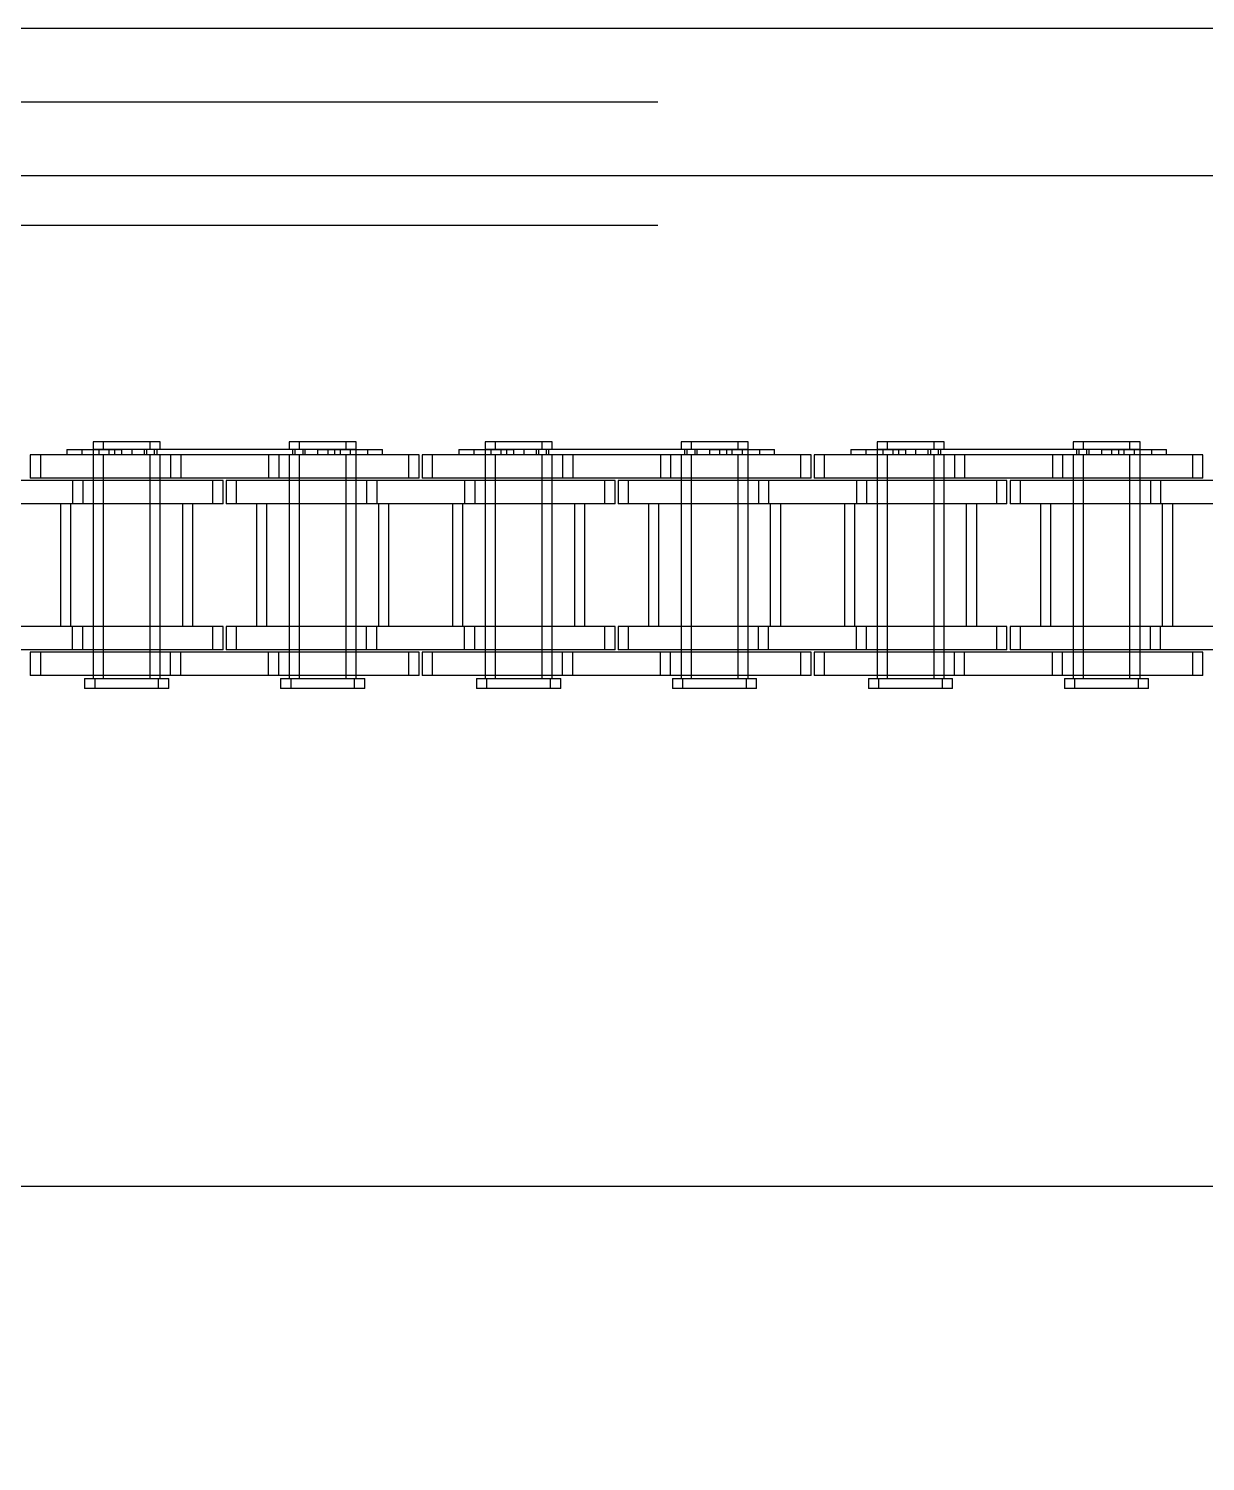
# Model space of a CAD drawing. Header units: metres. Extents: x 0 to 21025, y 0 to 14850.
# Drawn here: x 4713.9 to 4790.2, y 9243.3 to 9336.1 of the extents above; entities that cross this region are included whole.
import ezdxf

# ---------------------------------------------------------------- set-up
doc = ezdxf.new("R2010")
doc.units = ezdxf.units.M
doc.header["$LTSCALE"] = 25
doc.linetypes.add('HIDDEN2', pattern=[4.7625, 3.175, -1.5875])
for name, color, linetype in [('SL1', 8, 'Continuous'), ('SL4', 4, 'Continuous'), ('ST1', 7, 'HIDDEN2')]:
    doc.layers.add(name, color=color, linetype=linetype)

msp = doc.modelspace()

# ---------------------------------------------------------------- linework, layer by layer
at = {"layer": 'SL1'}
msp.add_arc((6679.759, 8813.884), 1916, 166.500502, 170.757506, dxfattribs=at)
at = {"layer": 'SL4'}
for p, q in [((4873.736, 9336.149), (3548.761, 9336.149)), ((3548.761, 9326.624), (4873.736, 9326.624)), ((3548.761, 9261.149), (4873.736, 9261.149))]:
    msp.add_line(p, q, dxfattribs=at)
at = {"layer": 'ST1'}
for p, q in [((4873.736, 9331.386), (3548.761, 9331.386)), ((3548.761, 9326.624), (4873.736, 9326.624)), ((4873.736, 9323.386), (3548.761, 9323.386)), ((4716.383, 9308.873), (4719.935, 9308.873)), ((4716.383, 9308.873), (4716.383, 9308.541)), ((4717.359, 9308.873), (4717.359, 9308.541)), ((4721.78, 9309.384), (4718.09, 9309.384)), ((4718.09, 9309.384), (4718.09, 9308.91)), ((4718.09, 9308.91), (4721.78, 9308.91)), ((4718.09, 9308.873), (4718.09, 9307.021)), ((4718.459, 9308.91), (4718.459, 9308.541)), ((4718.745, 9309.384), (4718.745, 9308.91)), ((4719.114, 9308.91), (4719.114, 9308.541)), ((4719.483, 9308.873), (4719.483, 9308.541)), ((4719.935, 9308.873), (4719.935, 9308.541)), ((4732.635, 9308.873), (4719.935, 9308.873)), ((4720.59, 9308.873), (4720.59, 9308.541)), ((4721.411, 9308.541), (4721.411, 9308.91)), ((4721.554, 9308.873), (4721.554, 9308.541)), ((4722.435, 9309.384), (4721.78, 9309.384)), ((4721.78, 9308.91), (4721.78, 9309.384)), ((4721.78, 9308.91), (4722.435, 9308.91)), ((4722.066, 9308.541), (4722.066, 9308.91)), ((4722.209, 9308.873), (4722.209, 9308.541)), ((4722.435, 9308.91), (4722.435, 9309.384)), ((4734.48, 9309.384), (4730.79, 9309.384)), ((4730.79, 9309.384), (4730.79, 9308.91)), ((4730.79, 9308.91), (4734.48, 9308.91)), ((4731.016, 9308.873), (4731.016, 9308.541)), ((4731.159, 9308.91), (4731.159, 9308.541)), ((4731.445, 9309.384), (4731.445, 9308.91)), ((4731.671, 9308.873), (4731.671, 9308.541)), ((4731.814, 9308.91), (4731.814, 9308.541)), ((4732.635, 9308.873), (4732.635, 9308.541)), ((4732.635, 9308.873), (4735.865, 9308.873)), ((4733.29, 9308.873), (4733.29, 9308.541)), ((4733.742, 9308.873), (4733.742, 9308.541)), ((4734.111, 9308.541), (4734.111, 9308.91)), ((4735.135, 9309.384), (4734.48, 9309.384)), ((4734.48, 9308.91), (4734.48, 9309.384)), ((4734.48, 9308.91), (4735.135, 9308.91)), ((4734.766, 9308.541), (4734.766, 9308.91)), ((4735.135, 9308.91), (4735.135, 9309.384)), ((4735.135, 9307.021), (4735.135, 9308.873)), ((4735.865, 9308.873), (4735.865, 9308.541)), ((4735.865, 9308.873), (4736.842, 9308.873)), ((4736.842, 9308.541), (4736.842, 9308.873)), ((4741.783, 9308.873), (4745.335, 9308.873)), ((4741.783, 9308.873), (4741.783, 9308.541)), ((4742.759, 9308.873), (4742.759, 9308.541)), ((4747.18, 9309.384), (4743.49, 9309.384)), ((4743.49, 9309.384), (4743.49, 9308.91)), ((4743.49, 9308.91), (4747.18, 9308.91)), ((4743.49, 9308.873), (4743.49, 9307.021)), ((4743.859, 9308.91), (4743.859, 9308.541)), ((4744.145, 9309.384), (4744.145, 9308.91)), ((4744.514, 9308.91), (4744.514, 9308.541)), ((4744.883, 9308.873), (4744.883, 9308.541)), ((4745.335, 9308.873), (4745.335, 9308.541)), ((4758.035, 9308.873), (4745.335, 9308.873)), ((4745.99, 9308.873), (4745.99, 9308.541)), ((4746.811, 9308.541), (4746.811, 9308.91)), ((4746.954, 9308.873), (4746.954, 9308.541)), ((4747.835, 9309.384), (4747.18, 9309.384)), ((4747.18, 9308.91), (4747.18, 9309.384)), ((4747.18, 9308.91), (4747.835, 9308.91)), ((4747.466, 9308.541), (4747.466, 9308.91)), ((4747.609, 9308.873), (4747.609, 9308.541)), ((4747.835, 9308.91), (4747.835, 9309.384)), ((4759.88, 9309.384), (4756.19, 9309.384)), ((4756.19, 9309.384), (4756.19, 9308.91)), ((4756.19, 9308.91), (4759.88, 9308.91)), ((4756.416, 9308.873), (4756.416, 9308.541)), ((4756.559, 9308.91), (4756.559, 9308.541)), ((4756.845, 9309.384), (4756.845, 9308.91)), ((4757.071, 9308.873), (4757.071, 9308.541)), ((4757.214, 9308.91), (4757.214, 9308.541)), ((4758.035, 9308.873), (4758.035, 9308.541)), ((4758.035, 9308.873), (4761.265, 9308.873)), ((4758.69, 9308.873), (4758.69, 9308.541)), ((4759.142, 9308.873), (4759.142, 9308.541)), ((4759.511, 9308.541), (4759.511, 9308.91)), ((4760.535, 9309.384), (4759.88, 9309.384)), ((4759.88, 9308.91), (4759.88, 9309.384)), ((4759.88, 9308.91), (4760.535, 9308.91)), ((4760.166, 9308.541), (4760.166, 9308.91)), ((4760.535, 9308.91), (4760.535, 9309.384)), ((4760.535, 9307.021), (4760.535, 9308.873)), ((4761.265, 9308.873), (4761.265, 9308.541)), ((4761.265, 9308.873), (4762.242, 9308.873)), ((4762.242, 9308.541), (4762.242, 9308.873)), ((4767.183, 9308.873), (4770.735, 9308.873)), ((4767.183, 9308.873), (4767.183, 9308.541)), ((4768.159, 9308.873), (4768.159, 9308.541)), ((4772.58, 9309.384), (4768.89, 9309.384)), ((4768.89, 9309.384), (4768.89, 9308.91)), ((4768.89, 9308.91), (4772.58, 9308.91)), ((4768.89, 9308.873), (4768.89, 9307.021)), ((4769.259, 9308.91), (4769.259, 9308.541)), ((4769.545, 9309.384), (4769.545, 9308.91)), ((4769.914, 9308.91), (4769.914, 9308.541)), ((4770.283, 9308.873), (4770.283, 9308.541)), ((4770.735, 9308.873), (4770.735, 9308.541)), ((4783.435, 9308.873), (4770.735, 9308.873)), ((4771.39, 9308.873), (4771.39, 9308.541)), ((4772.211, 9308.541), (4772.211, 9308.91)), ((4772.354, 9308.873), (4772.354, 9308.541)), ((4773.235, 9309.384), (4772.58, 9309.384)), ((4772.58, 9308.91), (4772.58, 9309.384)), ((4772.58, 9308.91), (4773.235, 9308.91)), ((4772.866, 9308.541), (4772.866, 9308.91)), ((4773.009, 9308.873), (4773.009, 9308.541)), ((4773.235, 9308.91), (4773.235, 9309.384)), ((4785.28, 9309.384), (4781.59, 9309.384)), ((4781.59, 9309.384), (4781.59, 9308.91)), ((4781.59, 9308.91), (4785.28, 9308.91)), ((4781.816, 9308.873), (4781.816, 9308.541)), ((4781.959, 9308.91), (4781.959, 9308.541)), ((4782.245, 9309.384), (4782.245, 9308.91)), ((4782.471, 9308.873), (4782.471, 9308.541)), ((4782.614, 9308.91), (4782.614, 9308.541)), ((4783.435, 9308.873), (4783.435, 9308.541)), ((4783.435, 9308.873), (4786.665, 9308.873)), ((4784.09, 9308.873), (4784.09, 9308.541)), ((4784.542, 9308.873), (4784.542, 9308.541)), ((4784.911, 9308.541), (4784.911, 9308.91)), ((4785.935, 9309.384), (4785.28, 9309.384)), ((4785.28, 9308.91), (4785.28, 9309.384)), ((4785.28, 9308.91), (4785.935, 9308.91)), ((4785.566, 9308.541), (4785.566, 9308.91)), ((4785.935, 9308.91), (4785.935, 9309.384)), ((4785.935, 9307.021), (4785.935, 9308.873)), ((4786.665, 9308.873), (4786.665, 9308.541)), ((4786.665, 9308.873), (4787.642, 9308.873)), ((4787.642, 9308.541), (4787.642, 9308.873)), ((4723.11, 9308.541), (4714.015, 9308.541)), ((4714.015, 9308.541), (4714.015, 9307.021)), ((4714.67, 9308.541), (4714.67, 9307.021)), ((4718.09, 9308.541), (4718.09, 9294.042)), ((4718.745, 9308.541), (4718.745, 9307.021)), ((4718.745, 9308.541), (4718.745, 9294.042)), ((4721.78, 9307.021), (4721.78, 9308.541)), ((4721.78, 9294.042), (4721.78, 9308.541)), ((4722.435, 9307.021), (4722.435, 9308.541)), ((4722.435, 9294.042), (4722.435, 9308.541)), ((4723.11, 9308.541), (4723.11, 9307.021)), ((4729.46, 9308.541), (4723.11, 9308.541)), ((4723.765, 9308.541), (4723.765, 9307.021)), ((4729.46, 9308.541), (4729.46, 9307.021)), ((4738.555, 9308.541), (4729.46, 9308.541)), ((4730.115, 9308.541), (4730.115, 9307.021)), ((4730.79, 9308.541), (4730.79, 9307.021)), ((4730.79, 9308.541), (4730.79, 9294.042)), ((4731.445, 9308.541), (4731.445, 9307.021)), ((4731.445, 9308.541), (4731.445, 9294.042)), ((4734.48, 9307.021), (4734.48, 9308.541)), ((4734.48, 9294.042), (4734.48, 9308.541)), ((4735.135, 9294.042), (4735.135, 9308.541)), ((4739.21, 9308.541), (4738.555, 9308.541)), ((4738.555, 9307.021), (4738.555, 9308.541)), ((4739.21, 9307.021), (4739.21, 9308.541)), ((4748.51, 9308.541), (4739.415, 9308.541)), ((4739.415, 9308.541), (4739.415, 9307.021)), ((4740.07, 9308.541), (4740.07, 9307.021)), ((4743.49, 9308.541), (4743.49, 9294.042)), ((4744.145, 9308.541), (4744.145, 9307.021)), ((4744.145, 9308.541), (4744.145, 9294.042)), ((4747.18, 9307.021), (4747.18, 9308.541)), ((4747.18, 9294.042), (4747.18, 9308.541)), ((4747.835, 9307.021), (4747.835, 9308.541)), ((4747.835, 9294.042), (4747.835, 9308.541)), ((4748.51, 9308.541), (4748.51, 9307.021)), ((4754.86, 9308.541), (4748.51, 9308.541)), ((4749.165, 9308.541), (4749.165, 9307.021)), ((4754.86, 9308.541), (4754.86, 9307.021)), ((4763.955, 9308.541), (4754.86, 9308.541)), ((4755.515, 9308.541), (4755.515, 9307.021)), ((4756.19, 9308.541), (4756.19, 9307.021)), ((4756.19, 9308.541), (4756.19, 9294.042)), ((4756.845, 9308.541), (4756.845, 9307.021)), ((4756.845, 9308.541), (4756.845, 9294.042)), ((4759.88, 9307.021), (4759.88, 9308.541)), ((4759.88, 9294.042), (4759.88, 9308.541)), ((4760.535, 9294.042), (4760.535, 9308.541)), ((4764.61, 9308.541), (4763.955, 9308.541)), ((4763.955, 9307.021), (4763.955, 9308.541)), ((4764.61, 9307.021), (4764.61, 9308.541)), ((4773.91, 9308.541), (4764.815, 9308.541)), ((4764.815, 9308.541), (4764.815, 9307.021)), ((4765.47, 9308.541), (4765.47, 9307.021)), ((4768.89, 9308.541), (4768.89, 9294.042)), ((4769.545, 9308.541), (4769.545, 9307.021)), ((4769.545, 9308.541), (4769.545, 9294.042)), ((4772.58, 9307.021), (4772.58, 9308.541)), ((4772.58, 9294.042), (4772.58, 9308.541)), ((4773.235, 9307.021), (4773.235, 9308.541)), ((4773.235, 9294.042), (4773.235, 9308.541)), ((4773.91, 9308.541), (4773.91, 9307.021)), ((4780.26, 9308.541), (4773.91, 9308.541)), ((4774.565, 9308.541), (4774.565, 9307.021)), ((4780.26, 9308.541), (4780.26, 9307.021)), ((4789.355, 9308.541), (4780.26, 9308.541)), ((4780.915, 9308.541), (4780.915, 9307.021)), ((4781.59, 9308.541), (4781.59, 9307.021)), ((4781.59, 9308.541), (4781.59, 9294.042)), ((4782.245, 9308.541), (4782.245, 9307.021)), ((4782.245, 9308.541), (4782.245, 9294.042)), ((4785.28, 9307.021), (4785.28, 9308.541)), ((4785.28, 9294.042), (4785.28, 9308.541)), ((4785.935, 9294.042), (4785.935, 9308.541)), ((4790.01, 9308.541), (4789.355, 9308.541)), ((4789.355, 9307.021), (4789.355, 9308.541)), ((4790.01, 9307.021), (4790.01, 9308.541)), ((4723.11, 9307.021), (4714.015, 9307.021)), ((4729.46, 9307.021), (4723.11, 9307.021)), ((4738.555, 9307.021), (4729.46, 9307.021)), ((4739.21, 9307.021), (4738.555, 9307.021)), ((4748.51, 9307.021), (4739.415, 9307.021)), ((4754.86, 9307.021), (4748.51, 9307.021)), ((4763.955, 9307.021), (4754.86, 9307.021)), ((4764.61, 9307.021), (4763.955, 9307.021)), ((4773.91, 9307.021), (4764.815, 9307.021)), ((4780.26, 9307.021), (4773.91, 9307.021)), ((4789.355, 9307.021), (4780.26, 9307.021)), ((4790.01, 9307.021), (4789.355, 9307.021)), ((4716.76, 9306.869), (4710.41, 9306.869)), ((4716.76, 9306.869), (4716.76, 9305.349)), ((4725.855, 9306.869), (4716.76, 9306.869)), ((4717.415, 9306.869), (4717.415, 9305.349)), ((4718.09, 9306.869), (4718.09, 9305.349)), ((4718.745, 9306.869), (4718.745, 9305.349)), ((4721.78, 9305.349), (4721.78, 9306.869)), ((4722.435, 9305.349), (4722.435, 9306.869)), ((4726.51, 9306.869), (4725.855, 9306.869)), ((4725.855, 9305.349), (4725.855, 9306.869)), ((4726.51, 9305.349), (4726.51, 9306.869)), ((4735.81, 9306.869), (4726.715, 9306.869)), ((4726.715, 9306.869), (4726.715, 9305.349)), ((4727.37, 9306.869), (4727.37, 9305.349)), ((4730.79, 9306.869), (4730.79, 9305.349)), ((4731.445, 9306.869), (4731.445, 9305.349)), ((4734.48, 9305.349), (4734.48, 9306.869)), ((4735.135, 9305.349), (4735.135, 9306.869)), ((4735.81, 9306.869), (4735.81, 9305.349)), ((4742.16, 9306.869), (4735.81, 9306.869)), ((4736.465, 9306.869), (4736.465, 9305.349)), ((4742.16, 9306.869), (4742.16, 9305.349)), ((4751.255, 9306.869), (4742.16, 9306.869)), ((4742.815, 9306.869), (4742.815, 9305.349)), ((4743.49, 9306.869), (4743.49, 9305.349)), ((4744.145, 9306.869), (4744.145, 9305.349)), ((4747.18, 9305.349), (4747.18, 9306.869)), ((4747.835, 9305.349), (4747.835, 9306.869)), ((4751.91, 9306.869), (4751.255, 9306.869)), ((4751.255, 9305.349), (4751.255, 9306.869)), ((4751.91, 9305.349), (4751.91, 9306.869)), ((4761.21, 9306.869), (4752.115, 9306.869)), ((4752.115, 9306.869), (4752.115, 9305.349)), ((4752.77, 9306.869), (4752.77, 9305.349)), ((4756.19, 9306.869), (4756.19, 9305.349)), ((4756.845, 9306.869), (4756.845, 9305.349)), ((4759.88, 9305.349), (4759.88, 9306.869)), ((4760.535, 9305.349), (4760.535, 9306.869)), ((4761.21, 9306.869), (4761.21, 9305.349)), ((4767.56, 9306.869), (4761.21, 9306.869)), ((4761.865, 9306.869), (4761.865, 9305.349)), ((4767.56, 9306.869), (4767.56, 9305.349)), ((4776.655, 9306.869), (4767.56, 9306.869)), ((4768.215, 9306.869), (4768.215, 9305.349)), ((4768.89, 9306.869), (4768.89, 9305.349)), ((4769.545, 9306.869), (4769.545, 9305.349)), ((4772.58, 9305.349), (4772.58, 9306.869)), ((4773.235, 9305.349), (4773.235, 9306.869)), ((4777.31, 9306.869), (4776.655, 9306.869)), ((4776.655, 9305.349), (4776.655, 9306.869)), ((4777.31, 9305.349), (4777.31, 9306.869)), ((4786.61, 9306.869), (4777.515, 9306.869)), ((4777.515, 9306.869), (4777.515, 9305.349)), ((4778.17, 9306.869), (4778.17, 9305.349)), ((4781.59, 9306.869), (4781.59, 9305.349)), ((4782.245, 9306.869), (4782.245, 9305.349)), ((4785.28, 9305.349), (4785.28, 9306.869)), ((4785.935, 9305.349), (4785.935, 9306.869)), ((4786.61, 9306.869), (4786.61, 9305.349)), ((4792.96, 9306.869), (4786.61, 9306.869)), ((4787.265, 9306.869), (4787.265, 9305.349)), ((4716.76, 9305.349), (4710.41, 9305.349)), ((4715.975, 9305.349), (4715.975, 9297.419)), ((4716.63, 9305.349), (4716.63, 9297.419)), ((4725.855, 9305.349), (4716.76, 9305.349)), ((4718.09, 9305.349), (4718.09, 9297.419)), ((4718.745, 9305.349), (4718.745, 9297.419)), ((4721.78, 9297.419), (4721.78, 9305.349)), ((4722.435, 9297.419), (4722.435, 9305.349)), ((4723.895, 9297.419), (4723.895, 9305.349)), ((4724.55, 9297.419), (4724.55, 9305.349)), ((4726.51, 9305.349), (4725.855, 9305.349)), ((4735.81, 9305.349), (4726.715, 9305.349)), ((4728.675, 9305.349), (4728.675, 9297.419)), ((4729.33, 9305.349), (4729.33, 9297.419)), ((4730.79, 9305.349), (4730.79, 9297.419)), ((4731.445, 9305.349), (4731.445, 9297.419)), ((4734.48, 9297.419), (4734.48, 9305.349)), ((4735.135, 9297.419), (4735.135, 9305.349)), ((4742.16, 9305.349), (4735.81, 9305.349)), ((4736.595, 9297.419), (4736.595, 9305.349)), ((4737.25, 9297.419), (4737.25, 9305.349)), ((4741.375, 9305.349), (4741.375, 9297.419)), ((4742.03, 9305.349), (4742.03, 9297.419)), ((4751.255, 9305.349), (4742.16, 9305.349)), ((4743.49, 9305.349), (4743.49, 9297.419)), ((4744.145, 9305.349), (4744.145, 9297.419)), ((4747.18, 9297.419), (4747.18, 9305.349)), ((4747.835, 9297.419), (4747.835, 9305.349)), ((4749.295, 9297.419), (4749.295, 9305.349)), ((4749.95, 9297.419), (4749.95, 9305.349)), ((4751.91, 9305.349), (4751.255, 9305.349)), ((4761.21, 9305.349), (4752.115, 9305.349)), ((4754.075, 9305.349), (4754.075, 9297.419)), ((4754.73, 9305.349), (4754.73, 9297.419)), ((4756.19, 9305.349), (4756.19, 9297.419)), ((4756.845, 9305.349), (4756.845, 9297.419)), ((4759.88, 9297.419), (4759.88, 9305.349)), ((4760.535, 9297.419), (4760.535, 9305.349)), ((4767.56, 9305.349), (4761.21, 9305.349)), ((4761.995, 9297.419), (4761.995, 9305.349)), ((4762.65, 9297.419), (4762.65, 9305.349)), ((4766.775, 9305.349), (4766.775, 9297.419)), ((4767.43, 9305.349), (4767.43, 9297.419)), ((4776.655, 9305.349), (4767.56, 9305.349)), ((4768.89, 9305.349), (4768.89, 9297.419)), ((4769.545, 9305.349), (4769.545, 9297.419)), ((4772.58, 9297.419), (4772.58, 9305.349)), ((4773.235, 9297.419), (4773.235, 9305.349)), ((4774.695, 9297.419), (4774.695, 9305.349)), ((4775.35, 9297.419), (4775.35, 9305.349)), ((4777.31, 9305.349), (4776.655, 9305.349)), ((4786.61, 9305.349), (4777.515, 9305.349)), ((4779.475, 9305.349), (4779.475, 9297.419)), ((4780.13, 9305.349), (4780.13, 9297.419)), ((4781.59, 9305.349), (4781.59, 9297.419)), ((4782.245, 9305.349), (4782.245, 9297.419)), ((4785.28, 9297.419), (4785.28, 9305.349)), ((4785.935, 9297.419), (4785.935, 9305.349)), ((4792.96, 9305.349), (4786.61, 9305.349)), ((4787.395, 9297.419), (4787.395, 9305.349)), ((4788.05, 9297.419), (4788.05, 9305.349)), ((4716.76, 9297.419), (4710.41, 9297.419)), ((4716.76, 9295.899), (4716.76, 9297.419)), ((4725.855, 9297.419), (4716.76, 9297.419)), ((4717.415, 9295.899), (4717.415, 9297.419)), ((4718.09, 9297.419), (4718.09, 9295.899)), ((4718.745, 9297.419), (4718.745, 9295.899)), ((4721.78, 9295.899), (4721.78, 9297.419)), ((4722.435, 9295.899), (4722.435, 9297.419)), ((4726.51, 9297.419), (4725.855, 9297.419)), ((4725.855, 9295.899), (4725.855, 9297.419)), ((4726.51, 9295.899), (4726.51, 9297.419)), ((4735.81, 9297.419), (4726.715, 9297.419)), ((4726.715, 9297.419), (4726.715, 9295.899)), ((4727.37, 9297.419), (4727.37, 9295.899)), ((4730.79, 9297.419), (4730.79, 9295.899)), ((4731.445, 9297.419), (4731.445, 9295.899)), ((4734.48, 9295.899), (4734.48, 9297.419)), ((4735.135, 9295.899), (4735.135, 9297.419)), ((4735.81, 9295.899), (4735.81, 9297.419)), ((4742.16, 9297.419), (4735.81, 9297.419)), ((4736.465, 9295.899), (4736.465, 9297.419)), ((4742.16, 9295.899), (4742.16, 9297.419)), ((4751.255, 9297.419), (4742.16, 9297.419)), ((4742.815, 9295.899), (4742.815, 9297.419)), ((4743.49, 9297.419), (4743.49, 9295.899)), ((4744.145, 9297.419), (4744.145, 9295.899)), ((4747.18, 9295.899), (4747.18, 9297.419)), ((4747.835, 9295.899), (4747.835, 9297.419)), ((4751.91, 9297.419), (4751.255, 9297.419)), ((4751.255, 9295.899), (4751.255, 9297.419)), ((4751.91, 9295.899), (4751.91, 9297.419)), ((4761.21, 9297.419), (4752.115, 9297.419)), ((4752.115, 9297.419), (4752.115, 9295.899)), ((4752.77, 9297.419), (4752.77, 9295.899)), ((4756.19, 9297.419), (4756.19, 9295.899)), ((4756.845, 9297.419), (4756.845, 9295.899)), ((4759.88, 9295.899), (4759.88, 9297.419)), ((4760.535, 9295.899), (4760.535, 9297.419)), ((4761.21, 9295.899), (4761.21, 9297.419)), ((4767.56, 9297.419), (4761.21, 9297.419)), ((4761.865, 9295.899), (4761.865, 9297.419)), ((4767.56, 9295.899), (4767.56, 9297.419)), ((4776.655, 9297.419), (4767.56, 9297.419)), ((4768.215, 9295.899), (4768.215, 9297.419)), ((4768.89, 9297.419), (4768.89, 9295.899)), ((4769.545, 9297.419), (4769.545, 9295.899)), ((4772.58, 9295.899), (4772.58, 9297.419)), ((4773.235, 9295.899), (4773.235, 9297.419)), ((4777.31, 9297.419), (4776.655, 9297.419)), ((4776.655, 9295.899), (4776.655, 9297.419)), ((4777.31, 9295.899), (4777.31, 9297.419)), ((4786.61, 9297.419), (4777.515, 9297.419)), ((4777.515, 9297.419), (4777.515, 9295.899)), ((4778.17, 9297.419), (4778.17, 9295.899)), ((4781.59, 9297.419), (4781.59, 9295.899)), ((4782.245, 9297.419), (4782.245, 9295.899)), ((4785.28, 9295.899), (4785.28, 9297.419)), ((4785.935, 9295.899), (4785.935, 9297.419)), ((4786.61, 9295.899), (4786.61, 9297.419)), ((4792.96, 9297.419), (4786.61, 9297.419)), ((4787.265, 9295.899), (4787.265, 9297.419)), ((4716.76, 9295.899), (4710.41, 9295.899)), ((4725.855, 9295.899), (4716.76, 9295.899)), ((4726.51, 9295.899), (4725.855, 9295.899)), ((4735.81, 9295.899), (4726.715, 9295.899)), ((4742.16, 9295.899), (4735.81, 9295.899)), ((4751.255, 9295.899), (4742.16, 9295.899)), ((4751.91, 9295.899), (4751.255, 9295.899)), ((4761.21, 9295.899), (4752.115, 9295.899)), ((4767.56, 9295.899), (4761.21, 9295.899)), ((4776.655, 9295.899), (4767.56, 9295.899)), ((4777.31, 9295.899), (4776.655, 9295.899)), ((4786.61, 9295.899), (4777.515, 9295.899)), ((4792.96, 9295.899), (4786.61, 9295.899)), ((4723.11, 9295.747), (4714.015, 9295.747)), ((4714.015, 9295.747), (4714.015, 9294.227)), ((4714.67, 9295.747), (4714.67, 9294.227)), ((4718.09, 9295.747), (4718.09, 9294.227)), ((4718.745, 9295.747), (4718.745, 9294.227)), ((4721.78, 9294.227), (4721.78, 9295.747)), ((4722.435, 9294.227), (4722.435, 9295.747)), ((4723.11, 9294.227), (4723.11, 9295.747)), ((4729.46, 9295.747), (4723.11, 9295.747)), ((4723.765, 9294.227), (4723.765, 9295.747)), ((4729.46, 9294.227), (4729.46, 9295.747)), ((4738.555, 9295.747), (4729.46, 9295.747)), ((4730.115, 9294.227), (4730.115, 9295.747)), ((4730.79, 9295.747), (4730.79, 9294.227)), ((4731.445, 9295.747), (4731.445, 9294.227)), ((4734.48, 9294.227), (4734.48, 9295.747)), ((4735.135, 9294.227), (4735.135, 9295.747)), ((4739.21, 9295.747), (4738.555, 9295.747)), ((4738.555, 9294.227), (4738.555, 9295.747)), ((4739.21, 9294.227), (4739.21, 9295.747)), ((4748.51, 9295.747), (4739.415, 9295.747)), ((4739.415, 9295.747), (4739.415, 9294.227)), ((4740.07, 9295.747), (4740.07, 9294.227)), ((4743.49, 9295.747), (4743.49, 9294.227)), ((4744.145, 9295.747), (4744.145, 9294.227)), ((4747.18, 9294.227), (4747.18, 9295.747)), ((4747.835, 9294.227), (4747.835, 9295.747)), ((4748.51, 9294.227), (4748.51, 9295.747)), ((4754.86, 9295.747), (4748.51, 9295.747)), ((4749.165, 9294.227), (4749.165, 9295.747)), ((4754.86, 9294.227), (4754.86, 9295.747)), ((4763.955, 9295.747), (4754.86, 9295.747)), ((4755.515, 9294.227), (4755.515, 9295.747)), ((4756.19, 9295.747), (4756.19, 9294.227)), ((4756.845, 9295.747), (4756.845, 9294.227)), ((4759.88, 9294.227), (4759.88, 9295.747)), ((4760.535, 9294.227), (4760.535, 9295.747)), ((4764.61, 9295.747), (4763.955, 9295.747)), ((4763.955, 9294.227), (4763.955, 9295.747)), ((4764.61, 9294.227), (4764.61, 9295.747)), ((4773.91, 9295.747), (4764.815, 9295.747)), ((4764.815, 9295.747), (4764.815, 9294.227)), ((4765.47, 9295.747), (4765.47, 9294.227)), ((4768.89, 9295.747), (4768.89, 9294.227)), ((4769.545, 9295.747), (4769.545, 9294.227)), ((4772.58, 9294.227), (4772.58, 9295.747)), ((4773.235, 9294.227), (4773.235, 9295.747)), ((4773.91, 9294.227), (4773.91, 9295.747)), ((4780.26, 9295.747), (4773.91, 9295.747)), ((4774.565, 9294.227), (4774.565, 9295.747)), ((4780.26, 9294.227), (4780.26, 9295.747)), ((4789.355, 9295.747), (4780.26, 9295.747)), ((4780.915, 9294.227), (4780.915, 9295.747)), ((4781.59, 9295.747), (4781.59, 9294.227)), ((4782.245, 9295.747), (4782.245, 9294.227)), ((4785.28, 9294.227), (4785.28, 9295.747)), ((4785.935, 9294.227), (4785.935, 9295.747)), ((4790.01, 9295.747), (4789.355, 9295.747)), ((4789.355, 9294.227), (4789.355, 9295.747)), ((4790.01, 9294.227), (4790.01, 9295.747)), ((4723.11, 9294.227), (4714.015, 9294.227)), ((4717.536, 9294.042), (4722.333, 9294.042)), ((4717.536, 9294.042), (4717.536, 9293.384)), ((4718.191, 9294.042), (4718.191, 9293.384)), ((4722.333, 9294.042), (4722.988, 9294.042)), ((4722.333, 9293.384), (4722.333, 9294.042)), ((4722.988, 9293.384), (4722.988, 9294.042)), ((4729.46, 9294.227), (4723.11, 9294.227)), ((4738.555, 9294.227), (4729.46, 9294.227)), ((4730.236, 9294.042), (4735.033, 9294.042)), ((4730.236, 9294.042), (4730.236, 9293.384)), ((4730.891, 9294.042), (4730.891, 9293.384)), ((4735.033, 9294.042), (4735.688, 9294.042)), ((4735.033, 9293.384), (4735.033, 9294.042)), ((4735.688, 9293.384), (4735.688, 9294.042)), ((4739.21, 9294.227), (4738.555, 9294.227)), ((4748.51, 9294.227), (4739.415, 9294.227)), ((4742.936, 9294.042), (4747.733, 9294.042)), ((4742.936, 9294.042), (4742.936, 9293.384)), ((4743.591, 9294.042), (4743.591, 9293.384)), ((4747.733, 9294.042), (4748.388, 9294.042)), ((4747.733, 9293.384), (4747.733, 9294.042)), ((4748.388, 9293.384), (4748.388, 9294.042)), ((4754.86, 9294.227), (4748.51, 9294.227)), ((4763.955, 9294.227), (4754.86, 9294.227)), ((4755.636, 9294.042), (4760.433, 9294.042)), ((4755.636, 9294.042), (4755.636, 9293.384)), ((4756.291, 9294.042), (4756.291, 9293.384)), ((4760.433, 9294.042), (4761.088, 9294.042)), ((4760.433, 9293.384), (4760.433, 9294.042)), ((4761.088, 9293.384), (4761.088, 9294.042)), ((4764.61, 9294.227), (4763.955, 9294.227)), ((4773.91, 9294.227), (4764.815, 9294.227)), ((4768.336, 9294.042), (4773.133, 9294.042)), ((4768.336, 9294.042), (4768.336, 9293.384)), ((4768.991, 9294.042), (4768.991, 9293.384)), ((4773.133, 9294.042), (4773.788, 9294.042)), ((4773.133, 9293.384), (4773.133, 9294.042)), ((4773.788, 9293.384), (4773.788, 9294.042)), ((4780.26, 9294.227), (4773.91, 9294.227)), ((4789.355, 9294.227), (4780.26, 9294.227)), ((4781.036, 9294.042), (4785.833, 9294.042)), ((4781.036, 9294.042), (4781.036, 9293.384)), ((4781.691, 9294.042), (4781.691, 9293.384)), ((4785.833, 9294.042), (4786.488, 9294.042)), ((4785.833, 9293.384), (4785.833, 9294.042)), ((4786.488, 9293.384), (4786.488, 9294.042)), ((4790.01, 9294.227), (4789.355, 9294.227)), ((4722.333, 9293.384), (4717.536, 9293.384)), ((4722.988, 9293.384), (4722.333, 9293.384)), ((4735.033, 9293.384), (4730.236, 9293.384)), ((4735.688, 9293.384), (4735.033, 9293.384)), ((4747.733, 9293.384), (4742.936, 9293.384)), ((4748.388, 9293.384), (4747.733, 9293.384)), ((4760.433, 9293.384), (4755.636, 9293.384)), ((4761.088, 9293.384), (4760.433, 9293.384)), ((4773.133, 9293.384), (4768.336, 9293.384)), ((4773.788, 9293.384), (4773.133, 9293.384)), ((4785.833, 9293.384), (4781.036, 9293.384)), ((4786.488, 9293.384), (4785.833, 9293.384))]:
    msp.add_line(p, q, dxfattribs=at)

doc.saveas('drawing.dxf')
